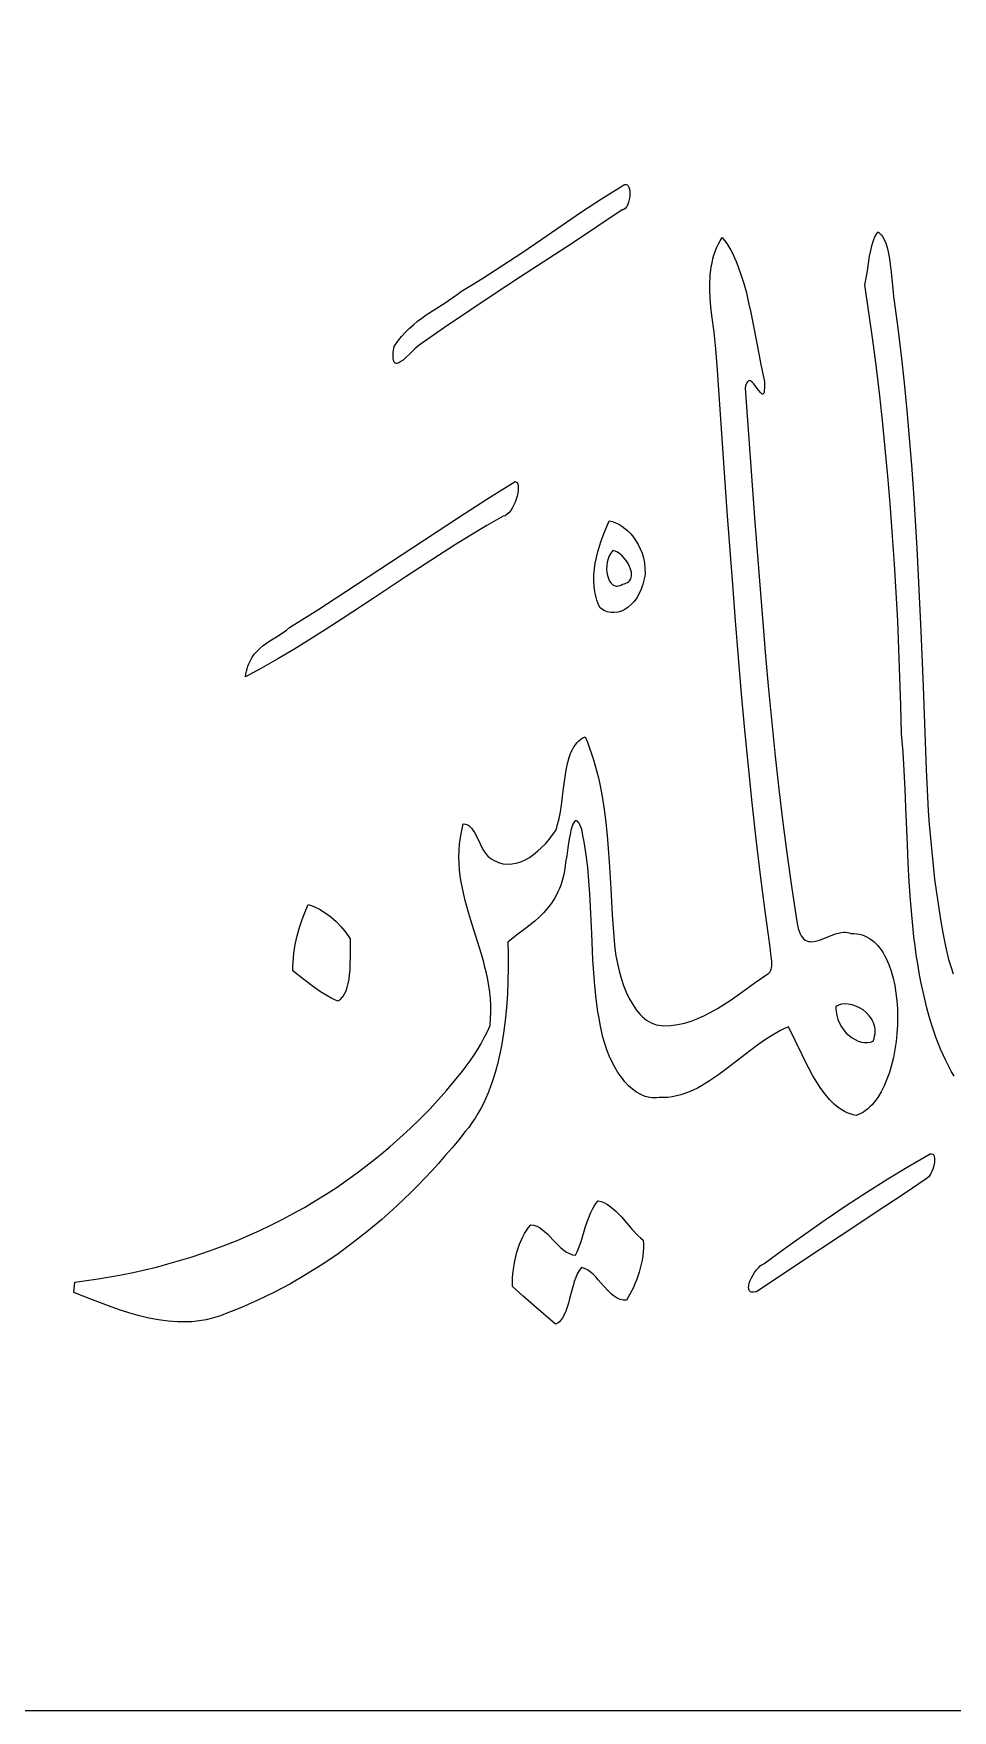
# Model space of a CAD drawing. Extents: x -600 to 600, y -1000 to 1000.
# Drawn here: x -346.1 to -206.9, y -1000 to -745.8 of the extents above; entities that cross this region are included whole.
import ezdxf

# ---------------------------------------------------------------- set-up
doc = ezdxf.new("R2010")
doc.units = 0
doc.layers.add('LAYER_1', color=18, linetype='CONTINUOUS')

msp = doc.modelspace()

# ---------------------------------------------------------------- linework, layer by layer
at = {"layer": 'LAYER_1'}
for points in [[(-600, -1000), (600, -1000), (600, 1000), (-600, 1000)], [(-256.96, -768.96), (-256.65, -768.75), (-256.51, -768.69), (-256.39, -768.67), (-256.28, -768.68), (-256.17, -768.72), (-256.08, -768.78), (-256, -768.87), (-255.87, -769.1), (-255.79, -769.4), (-255.74, -769.76), (-255.73, -770.15), (-255.76, -770.56), (-255.83, -770.97), (-255.93, -771.37), (-256.06, -771.73), (-256.23, -772.05), (-256.43, -772.3), (-256.66, -772.47), (-256.78, -772.52), (-256.91, -772.54), (-260.75, -775.12), (-264.59, -777.66), (-272.29, -782.7), (-276.14, -785.22), (-279.99, -787.78), (-283.82, -790.37), (-287.64, -793.03), (-288.25, -793.56), (-288.96, -794.26), (-289.72, -794.98), (-290.08, -795.29), (-290.43, -795.54), (-290.75, -795.72), (-291.03, -795.81), (-291.16, -795.81), (-291.27, -795.78), (-291.37, -795.71), (-291.45, -795.61), (-291.52, -795.47), (-291.57, -795.29), (-291.61, -795.07), (-291.62, -794.8), (-291.61, -794.48), (-291.59, -794.12), (-291.46, -793.22), (-290.92, -792.45), (-290.36, -791.75), (-289.77, -791.1), (-289.16, -790.49), (-288.54, -789.94), (-287.9, -789.42), (-287.24, -788.93), (-286.58, -788.46), (-283.89, -786.71), (-282.55, -785.82), (-281.9, -785.35), (-281.25, -784.85), (-279.71, -783.94), (-278.18, -783), (-275.13, -781.04), (-272.1, -779.02), (-269.09, -776.96), (-263.05, -772.85), (-260.02, -770.86)], [(-241.74, -776.73), (-241.39, -777.16), (-241.06, -777.63), (-240.74, -778.13), (-240.44, -778.65), (-240.15, -779.2), (-239.87, -779.78), (-239.61, -780.38), (-239.36, -781), (-238.9, -782.31), (-238.48, -783.69), (-238.09, -785.12), (-237.74, -786.6), (-237.41, -788.11), (-237.1, -789.65), (-236.52, -792.72), (-235.95, -795.72), (-235.66, -797.16), (-235.36, -798.54), (-235.34, -799.42), (-235.38, -800.01), (-235.41, -800.21), (-235.46, -800.34), (-235.52, -800.43), (-235.59, -800.47), (-235.67, -800.46), (-235.76, -800.41), (-235.96, -800.22), (-236.43, -799.6), (-236.95, -798.91), (-237.21, -798.63), (-237.47, -798.46), (-237.59, -798.42), (-237.71, -798.43), (-237.82, -798.48), (-237.93, -798.58), (-238.03, -798.73), (-238.12, -798.95), (-238.2, -799.22), (-238.28, -799.57), (-236.79, -819.86), (-236.01, -830.02), (-235.61, -835.09), (-235.18, -840.16), (-234.72, -845.23), (-234.24, -850.28), (-233.72, -855.33), (-233.16, -860.37), (-232.56, -865.39), (-231.91, -870.41), (-231.21, -875.4), (-230.46, -880.38), (-230.36, -880.95), (-230.24, -881.45), (-230.1, -881.89), (-229.95, -882.27), (-229.77, -882.59), (-229.58, -882.85), (-229.38, -883.06), (-229.16, -883.22), (-228.93, -883.34), (-228.69, -883.42), (-228.43, -883.46), (-228.17, -883.47), (-227.61, -883.4), (-227.03, -883.24), (-224.56, -882.29), (-223.95, -882.12), (-223.35, -882.03), (-223.06, -882.03), (-222.78, -882.06), (-222.5, -882.12), (-222.24, -882.22), (-221.79, -882.23), (-221.36, -882.26), (-220.95, -882.34), (-220.55, -882.44), (-220.17, -882.58), (-219.8, -882.76), (-219.45, -882.96), (-219.11, -883.19), (-218.78, -883.46), (-218.47, -883.75), (-218.18, -884.06), (-217.9, -884.4), (-217.63, -884.77), (-217.37, -885.16), (-217.14, -885.57), (-216.91, -886.01), (-216.7, -886.46), (-216.5, -886.93), (-216.15, -887.93), (-215.85, -888.98), (-215.61, -890.09), (-215.42, -891.25), (-215.29, -892.44), (-215.21, -893.65), (-215.18, -894.89), (-215.2, -896.13), (-215.28, -897.37), (-215.4, -898.61), (-215.58, -899.82), (-215.81, -901.01), (-216.08, -902.17), (-216.41, -903.28), (-216.78, -904.33), (-217.2, -905.33), (-217.67, -906.25), (-218.19, -907.09), (-218.47, -907.48), (-218.75, -907.85), (-219.05, -908.19), (-219.36, -908.51), (-219.69, -908.8), (-220.02, -909.06), (-220.36, -909.29), (-220.72, -909.49), (-221.09, -909.66), (-221.47, -909.8), (-221.92, -909.7), (-222.37, -909.57), (-222.8, -909.4), (-223.22, -909.2), (-223.63, -908.97), (-224.02, -908.71), (-224.41, -908.42), (-224.78, -908.1), (-225.14, -907.76), (-225.49, -907.39), (-226.17, -906.59), (-226.81, -905.72), (-227.42, -904.78), (-228.01, -903.78), (-228.57, -902.75), (-229.12, -901.69), (-229.64, -900.61), (-230.67, -898.44), (-231.69, -896.35), (-232.31, -896.63), (-232.92, -896.94), (-234.14, -897.63), (-235.34, -898.41), (-236.54, -899.25), (-238.91, -901.06), (-241.28, -902.89), (-242.47, -903.77), (-243.67, -904.58), (-244.89, -905.31), (-245.51, -905.65), (-246.13, -905.95), (-246.75, -906.22), (-247.39, -906.47), (-248.02, -906.67), (-248.67, -906.84), (-249.32, -906.97), (-249.98, -907.06), (-250.65, -907.1), (-251.32, -907.09), (-251.68, -907.14), (-252.03, -907.15), (-252.38, -907.13), (-252.73, -907.09), (-253.41, -906.92), (-254.07, -906.65), (-254.71, -906.28), (-255.33, -905.83), (-255.93, -905.3), (-256.49, -904.69), (-257.03, -904.01), (-257.54, -903.27), (-258.02, -902.48), (-258.46, -901.64), (-258.86, -900.76), (-259.22, -899.85), (-259.55, -898.91), (-259.82, -897.94), (-260.04, -896.99), (-260.24, -896.03), (-260.41, -895.07), (-260.57, -894.1), (-260.84, -892.15), (-261.05, -890.18), (-261.21, -888.2), (-261.33, -886.21), (-261.52, -882.2), (-261.7, -878.2), (-261.81, -876.2), (-261.95, -874.22), (-262.13, -872.24), (-262.37, -870.28), (-262.66, -868.34), (-262.84, -867.38), (-263.03, -866.42), (-263.31, -865.76), (-263.44, -865.52), (-263.56, -865.35), (-263.68, -865.22), (-263.8, -865.15), (-263.9, -865.13), (-264.01, -865.16), (-264.1, -865.22), (-264.2, -865.33), (-264.37, -865.65), (-264.53, -866.08), (-264.67, -866.62), (-264.8, -867.23), (-264.92, -867.88), (-265.13, -869.23), (-265.31, -870.46), (-265.48, -871.39), (-265.55, -872.04), (-265.64, -872.67), (-265.75, -873.27), (-265.89, -873.84), (-266.04, -874.39), (-266.22, -874.92), (-266.41, -875.42), (-266.63, -875.9), (-266.85, -876.36), (-267.1, -876.8), (-267.63, -877.63), (-268.21, -878.38), (-268.83, -879.08), (-269.48, -879.73), (-270.15, -880.34), (-270.84, -880.91), (-271.54, -881.45), (-272.91, -882.49), (-274.22, -883.52), (-274.18, -885.48), (-274.17, -887.46), (-274.21, -889.45), (-274.3, -891.44), (-274.43, -893.42), (-274.63, -895.39), (-274.88, -897.34), (-275.2, -899.25), (-275.38, -900.19), (-275.59, -901.12), (-275.81, -902.03), (-276.05, -902.94), (-276.31, -903.82), (-276.59, -904.69), (-276.9, -905.55), (-277.22, -906.38), (-277.57, -907.2), (-277.94, -907.99), (-278.33, -908.76), (-278.75, -909.51), (-279.2, -910.24), (-279.67, -910.94), (-280.16, -911.61), (-280.68, -912.26), (-281.67, -913.5), (-282.68, -914.71), (-283.7, -915.9), (-284.73, -917.07), (-285.76, -918.21), (-286.82, -919.33), (-287.88, -920.43), (-288.95, -921.5), (-290.03, -922.55), (-291.12, -923.58), (-292.22, -924.58), (-293.33, -925.56), (-295.57, -927.44), (-297.85, -929.22), (-300.16, -930.91), (-302.5, -932.5), (-304.87, -933.98), (-307.27, -935.37), (-309.68, -936.65), (-312.12, -937.83), (-314.58, -938.91), (-317.05, -939.89), (-317.77, -940.16), (-318.49, -940.4), (-319.2, -940.6), (-319.92, -940.77), (-320.64, -940.9), (-321.37, -941), (-322.09, -941.07), (-322.81, -941.11), (-324.26, -941.11), (-325.71, -941), (-327.15, -940.81), (-328.6, -940.53), (-330.04, -940.18), (-331.48, -939.77), (-332.92, -939.31), (-334.35, -938.81), (-337.18, -937.74), (-339.98, -936.63), (-339.86, -935.07), (-338.09, -934.84), (-336.32, -934.58), (-334.55, -934.29), (-332.78, -933.96), (-331.01, -933.6), (-329.24, -933.21), (-327.48, -932.78), (-325.72, -932.31), (-323.96, -931.81), (-322.21, -931.28), (-320.46, -930.7), (-318.72, -930.09), (-316.98, -929.44), (-315.25, -928.75), (-313.53, -928.02), (-311.82, -927.25), (-310.12, -926.44), (-308.42, -925.58), (-306.74, -924.69), (-305.06, -923.74), (-303.4, -922.76), (-301.75, -921.73), (-300.11, -920.66), (-298.48, -919.53), (-296.87, -918.37), (-295.27, -917.15), (-293.69, -915.89), (-292.12, -914.57), (-290.57, -913.21), (-289.04, -911.8), (-287.52, -910.33), (-286.02, -908.82), (-283.54, -906.01), (-282.31, -904.58), (-281.11, -903.09), (-280.52, -902.32), (-279.95, -901.53), (-279.39, -900.72), (-278.85, -899.88), (-278.34, -899.01), (-277.84, -898.1), (-277.37, -897.16), (-276.93, -896.18), (-276.84, -895.14), (-276.81, -894.12), (-276.82, -893.11), (-276.88, -892.12), (-276.98, -891.14), (-277.11, -890.17), (-277.28, -889.21), (-277.47, -888.26), (-277.69, -887.32), (-277.94, -886.38), (-278.47, -884.53), (-279.62, -880.87), (-280.17, -879.05), (-280.68, -877.22), (-280.91, -876.3), (-281.11, -875.37), (-281.28, -874.44), (-281.43, -873.5), (-281.53, -872.55), (-281.6, -871.59), (-281.63, -870.62), (-281.6, -869.64), (-281.53, -868.65), (-281.41, -867.65), (-281.22, -866.63), (-280.98, -865.59), (-280.63, -865.64), (-280.31, -865.77), (-280.02, -865.97), (-279.75, -866.24), (-279.51, -866.56), (-279.28, -866.92), (-278.85, -867.75), (-278.44, -868.62), (-278, -869.47), (-277.77, -869.85), (-277.52, -870.21), (-277.25, -870.51), (-276.95, -870.76), (-276.63, -870.98), (-276.3, -871.17), (-275.97, -871.33), (-275.64, -871.46), (-274.98, -871.64), (-274.3, -871.71), (-273.63, -871.68), (-272.95, -871.56), (-272.28, -871.35), (-271.62, -871.05), (-270.97, -870.69), (-270.33, -870.25), (-269.71, -869.76), (-269.11, -869.21), (-268.53, -868.61), (-267.98, -867.97), (-267.46, -867.29), (-266.97, -866.59), (-266.82, -866.17), (-266.68, -865.72), (-266.45, -864.78), (-266.26, -863.79), (-266.1, -862.75), (-265.83, -860.61), (-265.56, -858.47), (-265.38, -857.44), (-265.18, -856.46), (-264.92, -855.54), (-264.77, -855.11), (-264.61, -854.7), (-264.42, -854.31), (-264.22, -853.95), (-264, -853.61), (-263.75, -853.3), (-263.48, -853.02), (-263.19, -852.78), (-262.87, -852.56), (-262.52, -852.39), (-262.16, -853.24), (-261.83, -854.11), (-261.53, -854.99), (-261.24, -855.89), (-260.98, -856.79), (-260.74, -857.71), (-260.51, -858.64), (-260.3, -859.58), (-259.94, -861.48), (-259.64, -863.42), (-259.39, -865.38), (-259.18, -867.36), (-259.01, -869.36), (-258.87, -871.37), (-258.63, -875.4), (-258.4, -879.4), (-258.27, -881.38), (-258.12, -883.34), (-258.01, -884.48), (-257.85, -885.62), (-257.63, -886.77), (-257.37, -887.9), (-257.05, -889.01), (-256.69, -890.09), (-256.28, -891.11), (-255.82, -892.07), (-255.31, -892.97), (-255.04, -893.38), (-254.76, -893.78), (-254.47, -894.14), (-254.17, -894.49), (-253.86, -894.8), (-253.53, -895.09), (-253.2, -895.35), (-252.85, -895.58), (-252.5, -895.77), (-252.13, -895.93), (-251.76, -896.06), (-251.37, -896.14), (-250.98, -896.19), (-250.57, -896.2), (-249.52, -896.17), (-248.48, -896.03), (-247.45, -895.81), (-246.43, -895.5), (-245.43, -895.11), (-244.43, -894.66), (-243.45, -894.15), (-242.47, -893.59), (-241.5, -892.99), (-240.54, -892.36), (-238.63, -891.02), (-236.74, -889.66), (-234.85, -888.34), (-234.67, -888.22), (-234.53, -888.06), (-234.42, -887.87), (-234.34, -887.65), (-234.28, -887.41), (-234.25, -887.15), (-234.25, -886.58), (-234.3, -885.97), (-234.37, -885.37), (-234.44, -884.8), (-234.47, -884.29), (-235.22, -878.84), (-235.92, -873.37), (-236.58, -867.9), (-237.19, -862.41), (-237.76, -856.92), (-238.3, -851.41), (-238.8, -845.9), (-239.28, -840.38), (-239.73, -834.85), (-240.16, -829.32), (-240.98, -818.25), (-242.53, -796.11), (-242.6, -794.87), (-242.7, -793.62), (-242.99, -791.08), (-243.31, -788.53), (-243.45, -787.25), (-243.55, -785.99), (-243.61, -784.74), (-243.62, -783.51), (-243.59, -782.9), (-243.55, -782.3), (-243.49, -781.71), (-243.4, -781.12), (-243.29, -780.54), (-243.16, -779.97), (-243, -779.4), (-242.81, -778.85), (-242.59, -778.3), (-242.34, -777.77), (-242.06, -777.24)], [(-273.11, -813.7), (-273, -813.74), (-272.9, -813.8), (-272.82, -813.88), (-272.76, -813.99), (-272.67, -814.26), (-272.64, -814.61), (-272.66, -815), (-272.72, -815.44), (-272.83, -815.91), (-272.97, -816.38), (-273.14, -816.86), (-273.35, -817.32), (-273.57, -817.75), (-273.82, -818.13), (-274.09, -818.46), (-274.36, -818.72), (-274.65, -818.89), (-274.94, -818.96), (-277.4, -820.39), (-279.86, -821.86), (-282.3, -823.38), (-284.75, -824.94), (-289.62, -828.12), (-294.48, -831.35), (-299.34, -834.55), (-301.77, -836.11), (-304.21, -837.65), (-306.64, -839.15), (-309.09, -840.59), (-311.53, -841.99), (-313.99, -843.31), (-313.92, -842.88), (-313.84, -842.47), (-313.74, -842.08), (-313.62, -841.71), (-313.49, -841.37), (-313.34, -841.04), (-313.01, -840.44), (-312.64, -839.9), (-312.22, -839.42), (-311.77, -838.98), (-311.29, -838.59), (-310.8, -838.23), (-310.29, -837.88), (-309.26, -837.24), (-308.25, -836.59), (-307.78, -836.24), (-307.33, -835.86), (-303.03, -833.15), (-298.75, -830.39), (-290.22, -824.78), (-281.68, -819.18), (-277.4, -816.41)], [(-258.86, -819.68), (-258.39, -819.79), (-257.91, -819.96), (-257.43, -820.18), (-256.96, -820.47), (-256.49, -820.81), (-256.04, -821.21), (-255.6, -821.66), (-255.19, -822.15), (-254.81, -822.7), (-254.46, -823.28), (-254.16, -823.91), (-253.9, -824.58), (-253.69, -825.29), (-253.54, -826.04), (-253.45, -826.82), (-253.43, -827.63), (-253.49, -828.06), (-253.56, -828.47), (-253.76, -829.27), (-254.01, -830.02), (-254.32, -830.7), (-254.68, -831.33), (-255.09, -831.88), (-255.53, -832.37), (-256, -832.78), (-256.5, -833.11), (-257.02, -833.36), (-257.56, -833.52), (-258.1, -833.59), (-258.64, -833.56), (-259.18, -833.44), (-259.71, -833.21), (-260.23, -832.87), (-260.42, -832.48), (-260.59, -832.09), (-260.73, -831.68), (-260.85, -831.27), (-260.96, -830.86), (-261.04, -830.44), (-261.15, -829.58), (-261.2, -828.72), (-261.18, -827.85), (-261.11, -826.97), (-260.98, -826.1), (-260.81, -825.23), (-260.6, -824.37), (-260.36, -823.53), (-260.09, -822.7), (-259.8, -821.9), (-259.5, -821.13)], [(-258.31, -824.17), (-258.62, -824.55), (-258.87, -824.98), (-259.05, -825.45), (-259.18, -825.95), (-259.24, -826.46), (-259.26, -826.98), (-259.22, -827.48), (-259.13, -827.96), (-258.99, -828.4), (-258.8, -828.79), (-258.57, -829.11), (-258.3, -829.36), (-257.99, -829.51), (-257.81, -829.55), (-257.64, -829.56), (-257.45, -829.54), (-257.25, -829.49), (-257.04, -829.41), (-256.83, -829.29), (-256.56, -829.23), (-256.33, -829.14), (-256.12, -829.04), (-255.95, -828.91), (-255.81, -828.77), (-255.69, -828.62), (-255.6, -828.45), (-255.54, -828.27), (-255.5, -828.08), (-255.48, -827.88), (-255.49, -827.67), (-255.51, -827.46), (-255.62, -827.02), (-255.79, -826.57), (-256.02, -826.13), (-256.29, -825.7), (-256.6, -825.31), (-256.93, -824.95), (-257.28, -824.65), (-257.63, -824.41), (-257.98, -824.25)], [(-304.48, -877.85), (-304.05, -877.98), (-303.62, -878.15), (-302.75, -878.56), (-301.89, -879.08), (-301.05, -879.71), (-300.24, -880.42), (-299.47, -881.22), (-298.75, -882.09), (-298.1, -883.01), (-298.11, -885.62), (-298.15, -887.05), (-298.19, -887.77), (-298.26, -888.47), (-298.34, -889.14), (-298.46, -889.79), (-298.61, -890.39), (-298.79, -890.95), (-299.02, -891.44), (-299.3, -891.87), (-299.46, -892.05), (-299.62, -892.22), (-299.81, -892.36), (-300.01, -892.48), (-300.89, -892.07), (-301.77, -891.59), (-302.63, -891.05), (-303.48, -890.46), (-305.16, -889.19), (-306.82, -887.89), (-306.8, -887.22), (-306.77, -886.56), (-306.71, -885.89), (-306.64, -885.22), (-306.54, -884.55), (-306.43, -883.88), (-306.14, -882.57), (-305.8, -881.3), (-305.4, -880.08), (-304.96, -878.92)], [(-224.52, -893.34), (-224.52, -893.68), (-224.49, -894.01), (-224.45, -894.34), (-224.39, -894.65), (-224.21, -895.26), (-223.97, -895.84), (-223.67, -896.37), (-223.33, -896.86), (-222.94, -897.31), (-222.52, -897.7), (-222.07, -898.03), (-221.61, -898.31), (-221.13, -898.53), (-220.65, -898.68), (-220.18, -898.75), (-219.72, -898.76), (-219.28, -898.68), (-218.87, -898.53), (-218.74, -898.15), (-218.65, -897.78), (-218.59, -897.42), (-218.58, -897.07), (-218.59, -896.73), (-218.64, -896.4), (-218.71, -896.08), (-218.82, -895.78), (-218.95, -895.48), (-219.1, -895.2), (-219.28, -894.94), (-219.47, -894.68), (-219.91, -894.22), (-220.41, -893.82), (-220.95, -893.49), (-221.51, -893.22), (-222.08, -893.03), (-222.64, -892.92), (-223.18, -892.89), (-223.69, -892.95), (-224.14, -893.1), (-224.34, -893.21)], [(-210.26, -915.64), (-210.02, -915.62), (-209.84, -915.68), (-209.7, -915.82), (-209.61, -916.03), (-209.56, -916.28), (-209.56, -916.58), (-209.58, -916.9), (-209.64, -917.25), (-209.73, -917.6), (-209.84, -917.95), (-209.97, -918.29), (-210.12, -918.6), (-210.28, -918.88), (-210.46, -919.11), (-210.64, -919.28), (-210.82, -919.39), (-214.03, -921.57), (-217.25, -923.72), (-223.7, -927.98), (-230.14, -932.23), (-236.56, -936.53), (-237, -936.61), (-237.18, -936.61), (-237.33, -936.58), (-237.45, -936.52), (-237.56, -936.45), (-237.63, -936.35), (-237.69, -936.23), (-237.73, -936.1), (-237.74, -935.95), (-237.72, -935.62), (-237.64, -935.24), (-237.49, -934.83), (-237.31, -934.41), (-237.08, -933.99), (-236.83, -933.59), (-236.55, -933.22), (-236.27, -932.89), (-235.99, -932.61), (-235.71, -932.41), (-235.46, -932.29), (-232.36, -930.02), (-229.25, -927.79), (-226.13, -925.61), (-222.98, -923.48), (-219.82, -921.42), (-216.65, -919.42), (-213.46, -917.49)], [(-260.56, -922.75), (-260.07, -922.86), (-259.6, -923.04), (-259.14, -923.29), (-258.7, -923.59), (-258.26, -923.94), (-257.84, -924.32), (-257.01, -925.19), (-255.38, -927.07), (-254.56, -927.96), (-254.15, -928.36), (-253.72, -928.73), (-253.69, -929.3), (-253.69, -929.89), (-253.73, -930.49), (-253.79, -931.1), (-253.89, -931.72), (-254.02, -932.34), (-254.17, -932.95), (-254.34, -933.56), (-254.53, -934.16), (-254.74, -934.75), (-254.97, -935.32), (-255.21, -935.87), (-255.72, -936.9), (-255.99, -937.37), (-256.26, -937.81), (-256.76, -937.8), (-257.23, -937.7), (-257.68, -937.5), (-258.11, -937.22), (-258.53, -936.88), (-258.94, -936.5), (-259.73, -935.63), (-260.52, -934.72), (-260.91, -934.29), (-261.32, -933.88), (-261.74, -933.53), (-262.17, -933.23), (-262.62, -933), (-263.09, -932.86), (-263.42, -933.3), (-263.7, -933.81), (-263.94, -934.37), (-264.16, -934.98), (-264.35, -935.62), (-264.53, -936.28), (-264.87, -937.61), (-265.04, -938.26), (-265.23, -938.89), (-265.43, -939.48), (-265.67, -940.02), (-265.93, -940.49), (-266.24, -940.9), (-266.42, -941.07), (-266.6, -941.22), (-266.8, -941.34), (-267.01, -941.44), (-270.27, -938.63), (-271.9, -937.18), (-273.52, -935.72), (-273.52, -935.08), (-273.5, -934.44), (-273.45, -933.79), (-273.38, -933.13), (-273.28, -932.48), (-273.16, -931.83), (-273.01, -931.18), (-272.84, -930.55), (-272.66, -929.94), (-272.44, -929.34), (-272.21, -928.77), (-271.96, -928.23), (-271.69, -927.71), (-271.4, -927.23), (-271.09, -926.8), (-270.76, -926.4), (-270.3, -926.45), (-269.86, -926.59), (-269.43, -926.81), (-269.01, -927.09), (-268.6, -927.43), (-268.19, -927.81), (-267.39, -928.64), (-266.59, -929.47), (-266.18, -929.86), (-265.76, -930.21), (-265.34, -930.51), (-264.9, -930.75), (-264.44, -930.91), (-263.97, -930.99), (-263.74, -930.5), (-263.52, -929.98), (-263.13, -928.9), (-262.44, -926.65), (-262.07, -925.55), (-261.87, -925.03), (-261.66, -924.52), (-261.42, -924.03), (-261.16, -923.57), (-260.88, -923.15)]]:
    msp.add_lwpolyline(points, close=True, dxfattribs=at)
msp.add_lwpolyline([(-206.59, -903.87), (-207.04, -903.09), (-207.47, -902.28), (-207.88, -901.45), (-208.28, -900.61), (-208.66, -899.74), (-209.02, -898.86), (-209.36, -897.95), (-209.68, -897.04), (-209.99, -896.1), (-210.38, -894.81), (-210.74, -893.5), (-211.07, -892.19), (-211.37, -890.86), (-211.65, -889.53), (-211.9, -888.18), (-212.13, -886.83), (-212.34, -885.47), (-212.53, -884.11), (-212.7, -882.73), (-212.99, -879.97), (-213.22, -877.19), (-213.4, -874.39), (-213.55, -871.58), (-213.68, -868.76), (-213.9, -863.13), (-214.02, -860.32), (-214.16, -857.51), (-214.34, -854.73), (-214.56, -851.96), (-214.67, -847.67), (-214.81, -843.39), (-214.97, -839.1), (-215.16, -834.81), (-215.39, -830.53), (-215.64, -826.25), (-215.93, -821.98), (-216.25, -817.71), (-216.6, -813.45), (-216.99, -809.19), (-217.42, -804.95), (-217.88, -800.71), (-218.39, -796.48), (-218.94, -792.27), (-219.52, -788.07), (-220.15, -783.88), (-219.93, -782.87), (-219.75, -781.79), (-219.41, -779.56), (-219.2, -778.49), (-219.08, -777.98), (-218.94, -777.49), (-218.78, -777.03), (-218.6, -776.6), (-218.39, -776.21), (-218.15, -775.87), (-217.96, -776.01), (-217.79, -776.17), (-217.62, -776.35), (-217.47, -776.56), (-217.2, -777.04), (-216.97, -777.6), (-216.77, -778.23), (-216.61, -778.9), (-216.47, -779.63), (-216.35, -780.38), (-216.17, -781.95), (-216.01, -783.53), (-215.86, -785.02), (-215.78, -785.71), (-215.68, -786.35), (-215.13, -790.48), (-214.64, -794.62), (-214.19, -798.76), (-213.78, -802.92), (-213.41, -807.08), (-213.08, -811.25), (-212.78, -815.43), (-212.51, -819.61), (-212.26, -823.79), (-212.04, -827.98), (-211.65, -836.37), (-211.3, -844.77), (-210.98, -853.16), (-210.84, -857.34), (-210.64, -861.52), (-210.52, -863.61), (-210.37, -865.7), (-210.2, -867.78), (-210.01, -869.86), (-209.8, -871.93), (-209.56, -873.99), (-209.29, -876.05), (-208.99, -878.09), (-208.66, -880.12), (-208.3, -882.14), (-207.9, -884.15), (-207.47, -886.14), (-207.12, -887.25), (-206.74, -888.34)], dxfattribs=at)

doc.saveas('drawing.dxf')
